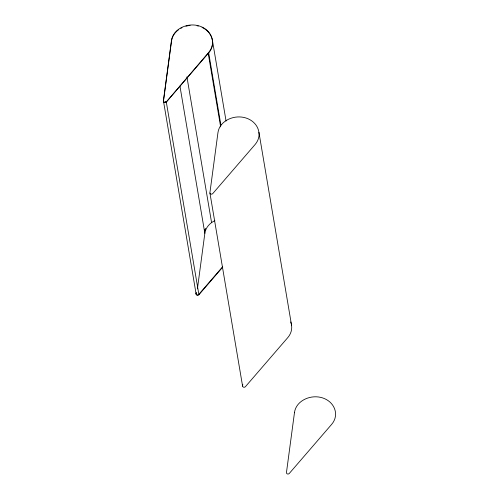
<?xml version="1.0" encoding="UTF-8"?>
<svg xmlns="http://www.w3.org/2000/svg" width="499" height="499" viewBox="0 0 499 499"><rect width="100%" height="100%" fill="white"/><g stroke="black" fill="none" stroke-linecap="round" stroke-linejoin="round"><path stroke-width="0.75" d="M222.747 267.102L198.908 294.734A1.591 1.385 -9.6 0 1 196.082 293.83L163.416 100.717L171.463 40.562A18.563 16.155 -9.6 0 1 178.499 29.366A21.207 18.457 -9.6 0 1 199.544 26.054A21.207 18.457 -9.6 0 1 212.418 40.325L226.066 121.045M171.425 41.723L163.485 101.104A1.591 1.385 -9.6 0 0 166.304 102.008L198.908 294.734M196.082 293.83L196.282 292.327M197.423 288.865L204.846 233.339L179.939 86.078M242.788 384.299L242.589 385.802A1.591 1.385 -9.6 0 0 245.408 386.706L287.798 337.586A18.563 16.155 -9.6 0 0 291.584 325.41L258.925 132.297A21.207 18.457 -9.6 0 0 246.051 118.02A21.207 18.457 -9.6 0 0 225.005 121.338A18.563 16.155 -9.6 0 0 217.969 132.534L209.923 192.689A1.591 1.385 -9.6 0 0 212.749 193.593L255.132 144.473A18.563 16.155 -9.6 0 0 258.925 132.297M202.026 27.383A21.207 18.457 -9.6 0 1 212.48 40.712A18.563 16.155 -9.6 0 1 208.694 52.888L166.31 102.008L208.626 52.501A18.563 16.155 -9.6 0 0 212.418 40.325M222.679 266.722L198.839 294.354A1.591 1.385 -9.6 0 1 196.013 293.443M208.626 52.501L220.889 125.012M208.195 53.237L220.645 126.865M209.923 193.013L242.589 386.126M186.932 76.865L211.582 222.623A17.764 15.463 -9.6 0 0 204.846 233.339M290.692 321.974A21.207 18.457 -9.6 0 1 291.584 325.41M165.68 101.609A0.798 0.692 -9.6 0 1 165.443 101.796M211.582 222.623A20.409 17.764 -9.6 0 1 214.888 220.658M166.242 101.621A1.591 1.385 -9.6 0 1 163.416 100.717M204.359 231.723A18.563 16.155 -9.6 0 1 205.494 228.611M180.794 28.337A21.207 18.457 -9.6 0 1 182.004 27.713M185.921 26.235A21.207 18.457 -9.6 0 1 190.119 25.449M197.055 25.78A21.207 18.457 -9.6 0 1 198.359 26.073M171.525 40.949A18.563 16.155 -9.6 0 1 178.567 29.753M204.422 232.11A18.563 16.155 -9.6 0 1 205.557 228.997M294.504 412.405L286.457 472.559A1.591 1.385 -9.6 0 0 289.283 473.464L331.667 424.343A18.563 16.155 -9.6 0 0 335.453 412.168A21.207 18.457 -9.6 0 0 322.579 397.896A21.207 18.457 -9.6 0 0 301.539 401.208A18.563 16.155 -9.6 0 0 294.504 412.405"/></g></svg>
